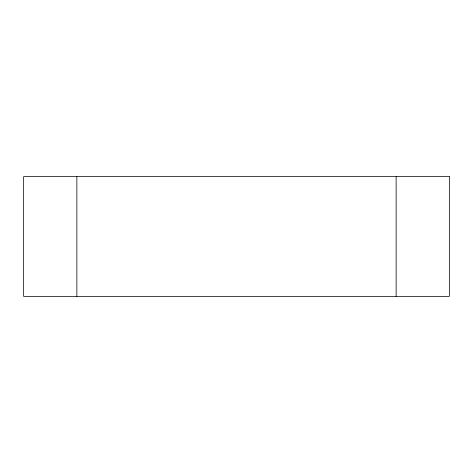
<?xml version="1.0" encoding="UTF-8"?>
<svg xmlns="http://www.w3.org/2000/svg" width="473" height="473" viewBox="0 0 473 473"><rect width="100%" height="100%" fill="white"/><g stroke="black" fill="none" stroke-linecap="round" stroke-linejoin="round"><path stroke-width="0.71" d="M396.138 176.636L396.138 296.364M76.863 176.636L76.863 296.364M449.35 176.636L23.65 176.636L23.65 296.364L449.35 296.364L449.35 176.636"/></g></svg>
